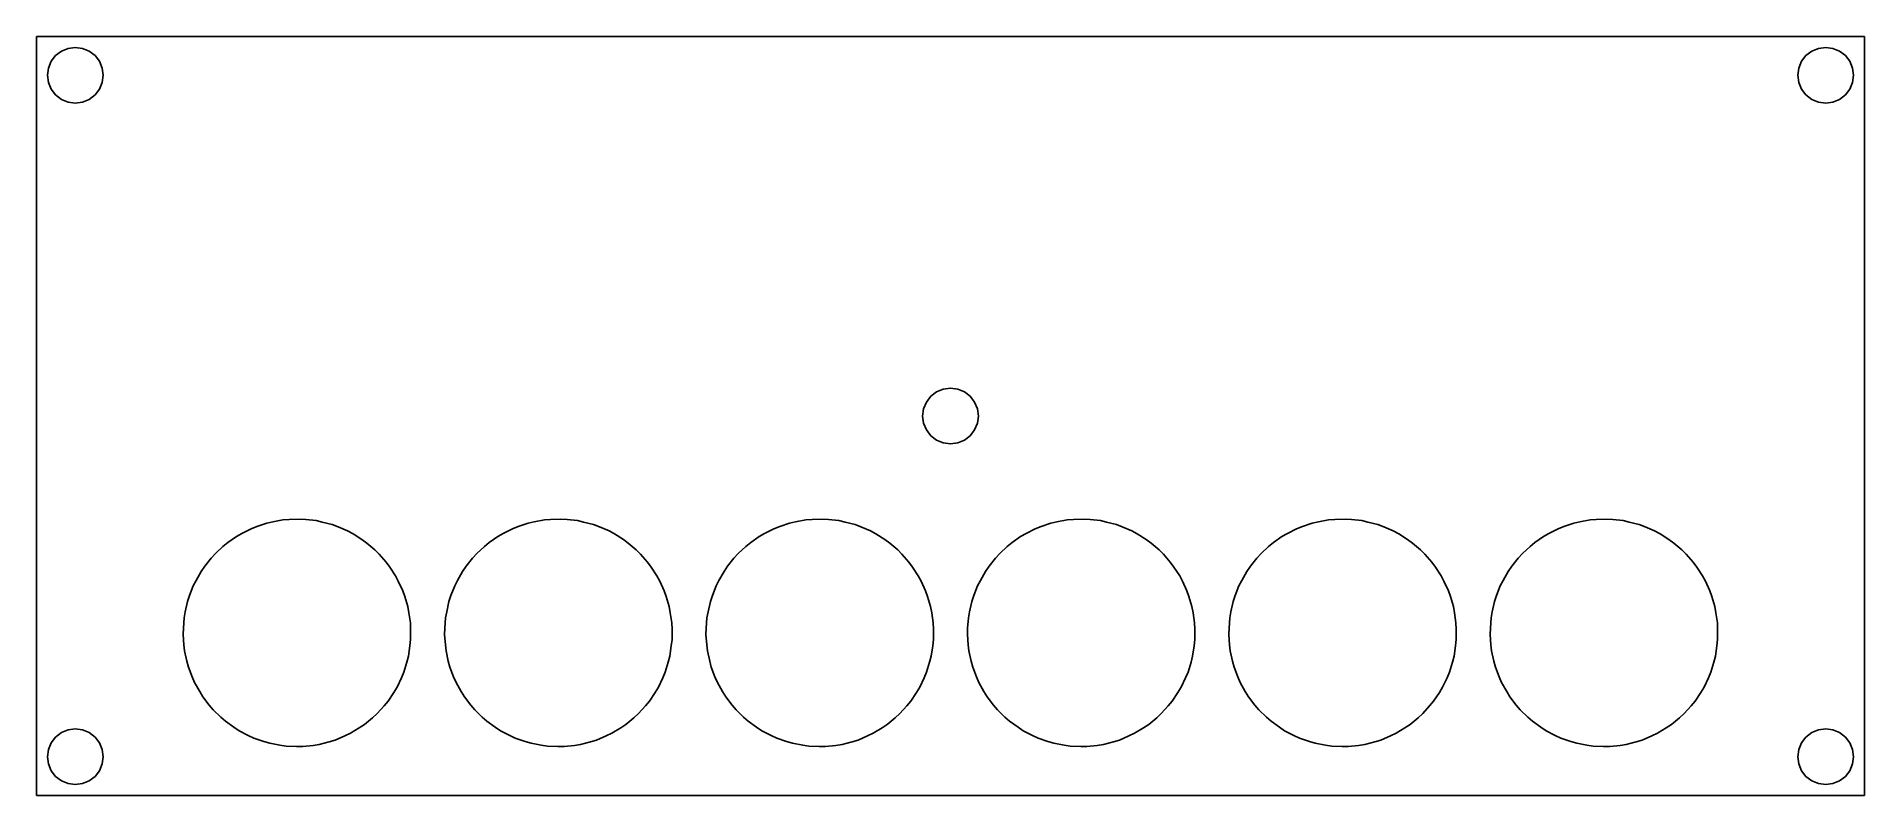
# Model space of a CAD drawing. Header units: metres. Extents: x -59 to 59, y -24 to 24.
import ezdxf

# ---------------------------------------------------------------- set-up
doc = ezdxf.new("R2010")
doc.units = ezdxf.units.M

msp = doc.modelspace()

# ---------------------------------------------------------------- linework, layer by layer
for p, q in [((59, 24.5), (-59, 24.5)), ((-59, 24.5), (-59, -24.5)), ((-57.4, 23.5588), (-56.9659, 23.7387)), ((-56.9659, 23.7387), (-56.5, 23.8)), ((-56.5, 23.8), (-56.0341, 23.7387)), ((-56.0341, 23.7387), (-55.6, 23.5588)), ((55.6, 23.5588), (56.0341, 23.7387)), ((56.0341, 23.7387), (56.5, 23.8)), ((56.5, 23.8), (56.9659, 23.7387)), ((56.9659, 23.7387), (57.4, 23.5588)), ((59, -24.5), (59, 24.5)), ((-58.3, 22), (-58.2387, 22.4659)), ((-58.2387, 22.4659), (-58.0588, 22.9)), ((-58.0588, 22.9), (-57.7728, 23.2728)), ((-57.7728, 23.2728), (-57.4, 23.5588)), ((-55.6, 23.5588), (-55.2272, 23.2728)), ((-55.2272, 23.2728), (-54.9412, 22.9)), ((-54.9412, 22.9), (-54.7613, 22.4659)), ((-54.7613, 22.4659), (-54.7, 22)), ((54.7, 22), (54.7613, 22.4659)), ((54.7613, 22.4659), (54.9412, 22.9)), ((54.9412, 22.9), (55.2272, 23.2728)), ((55.2272, 23.2728), (55.6, 23.5588)), ((57.4, 23.5588), (57.7728, 23.2728)), ((57.7728, 23.2728), (58.0588, 22.9)), ((58.0588, 22.9), (58.2387, 22.4659)), ((58.2387, 22.4659), (58.3, 22)), ((-58.2387, 21.5341), (-58.3, 22)), ((-58.0588, 21.1), (-58.2387, 21.5341)), ((-54.7613, 21.5341), (-54.9412, 21.1)), ((-54.7, 22), (-54.7613, 21.5341)), ((54.7613, 21.5341), (54.7, 22)), ((54.9412, 21.1), (54.7613, 21.5341)), ((58.2387, 21.5341), (58.0588, 21.1)), ((58.3, 22), (58.2387, 21.5341)), ((-57.7728, 20.7272), (-58.0588, 21.1)), ((-57.4, 20.4412), (-57.7728, 20.7272)), ((-56.9659, 20.2613), (-57.4, 20.4412)), ((-56.5, 20.2), (-56.9659, 20.2613)), ((-56.0341, 20.2613), (-56.5, 20.2)), ((-55.6, 20.4412), (-56.0341, 20.2613)), ((-55.2272, 20.7272), (-55.6, 20.4412)), ((-54.9412, 21.1), (-55.2272, 20.7272)), ((55.2272, 20.7272), (54.9412, 21.1)), ((55.6, 20.4412), (55.2272, 20.7272)), ((56.0341, 20.2613), (55.6, 20.4412)), ((56.5, 20.2), (56.0341, 20.2613)), ((56.9659, 20.2613), (56.5, 20.2)), ((57.4, 20.4412), (56.9659, 20.2613)), ((57.7728, 20.7272), (57.4, 20.4412)), ((58.0588, 21.1), (57.7728, 20.7272)), ((-1.55885, 0.9), (-1.27279, 1.27279)), ((-1.27279, 1.27279), (-0.9, 1.55885)), ((-0.9, 1.55885), (-0.46587, 1.73867)), ((-0.46587, 1.73867), (0, 1.8)), ((0, 1.8), (0.46587, 1.73867)), ((0.46587, 1.73867), (0.9, 1.55885)), ((0.9, 1.55885), (1.27279, 1.27279)), ((1.27279, 1.27279), (1.55885, 0.9)), ((-1.8, 0), (-1.73867, 0.46587)), ((-1.73867, -0.46587), (-1.8, 0)), ((-1.73867, 0.46587), (-1.55885, 0.9)), ((1.55885, 0.9), (1.73867, 0.46587)), ((1.73867, 0.46587), (1.8, 0)), ((1.8, 0), (1.73867, -0.46587)), ((-1.55885, -0.9), (-1.73867, -0.46587)), ((-1.27279, -1.27279), (-1.55885, -0.9)), ((1.55885, -0.9), (1.27279, -1.27279)), ((1.73867, -0.46587), (1.55885, -0.9)), ((-0.9, -1.55885), (-1.27279, -1.27279)), ((-0.46587, -1.73867), (-0.9, -1.55885)), ((0, -1.8), (-0.46587, -1.73867)), ((0.46587, -1.73867), (0, -1.8)), ((0.9, -1.55885), (0.46587, -1.73867)), ((1.27279, -1.27279), (0.9, -1.55885)), ((-44.7778, -7.13396), (-44.1432, -6.91745)), ((-44.1432, -6.91745), (-43.7505, -6.82998)), ((-43.7505, -6.82998), (-43.0911, -6.70819)), ((-43.0911, -6.70819), (-42.6898, -6.67882)), ((-42.6898, -6.67882), (-42.0198, -6.65433)), ((-42.0198, -6.65433), (-41.6185, -6.6837)), ((-41.6185, -6.6837), (-40.952, -6.75703)), ((-40.952, -6.75703), (-40.5593, -6.84451)), ((-40.5593, -6.84451), (-39.9106, -7.01411)), ((-39.9106, -7.01411), (-39.5348, -7.15783)), ((-27.9028, -7.13396), (-27.2681, -6.91745)), ((-27.2681, -6.91745), (-26.8755, -6.82998)), ((-26.8755, -6.82998), (-26.2161, -6.70819)), ((-26.2161, -6.70819), (-25.8148, -6.67882)), ((-25.8148, -6.67882), (-25.1448, -6.65433)), ((-25.1448, -6.65433), (-24.7435, -6.6837)), ((-24.7435, -6.6837), (-24.077, -6.75703)), ((-24.077, -6.75703), (-23.6843, -6.84451)), ((-23.6843, -6.84451), (-23.0356, -7.01411)), ((-23.0356, -7.01411), (-22.6598, -7.15783)), ((-11.0278, -7.13396), (-10.3931, -6.91745)), ((-10.3931, -6.91745), (-10.0005, -6.82998)), ((-10.0005, -6.82998), (-9.34108, -6.70819)), ((-9.34108, -6.70819), (-8.93984, -6.67882)), ((-8.93984, -6.67882), (-8.26976, -6.65433)), ((-8.26976, -6.65433), (-7.86851, -6.6837)), ((-7.86851, -6.6837), (-7.202, -6.75703)), ((-7.202, -6.75703), (-6.80931, -6.84451)), ((-6.80931, -6.84451), (-6.16059, -7.01411)), ((-6.16059, -7.01411), (-5.78482, -7.15783)), ((5.84723, -7.13396), (6.48185, -6.91745)), ((6.48185, -6.91745), (6.87454, -6.82998)), ((6.87454, -6.82998), (7.53392, -6.70819)), ((7.53392, -6.70819), (7.93516, -6.67882)), ((7.93516, -6.67882), (8.60524, -6.65433)), ((8.60524, -6.65433), (9.00649, -6.6837)), ((9.00649, -6.6837), (9.67299, -6.75703)), ((9.67299, -6.75703), (10.0657, -6.84451)), ((10.0657, -6.84451), (10.7144, -7.01411)), ((10.7144, -7.01411), (11.0902, -7.15783)), ((22.7222, -7.13396), (23.3569, -6.91745)), ((23.3569, -6.91745), (23.7495, -6.82998)), ((23.7495, -6.82998), (24.4089, -6.70819)), ((24.4089, -6.70819), (24.8102, -6.67882)), ((24.8102, -6.67882), (25.4802, -6.65433)), ((25.4802, -6.65433), (25.8815, -6.6837)), ((25.8815, -6.6837), (26.548, -6.75703)), ((26.548, -6.75703), (26.9407, -6.84451)), ((26.9407, -6.84451), (27.5894, -7.01411)), ((27.5894, -7.01411), (27.9652, -7.15783)), ((39.5972, -7.13396), (40.2318, -6.91745)), ((40.2318, -6.91745), (40.6245, -6.82998)), ((40.6245, -6.82998), (41.2839, -6.70819)), ((41.2839, -6.70819), (41.6852, -6.67882)), ((41.6852, -6.67882), (42.3552, -6.65433)), ((42.3552, -6.65433), (42.7565, -6.6837)), ((42.7565, -6.6837), (43.423, -6.75703)), ((43.423, -6.75703), (43.8157, -6.84451)), ((43.8157, -6.84451), (44.4644, -7.01411)), ((44.4644, -7.01411), (44.8402, -7.15783)), ((-46.9645, -8.41721), (-46.646, -8.17132)), ((-46.646, -8.17132), (-46.1007, -7.78117)), ((-46.1007, -7.78117), (-45.7499, -7.58427)), ((-45.7499, -7.58427), (-45.1535, -7.27768)), ((-45.1535, -7.27768), (-44.7778, -7.13396)), ((-39.5348, -7.15783), (-38.9177, -7.42008)), ((-38.9177, -7.42008), (-38.5669, -7.61698)), ((-38.5669, -7.61698), (-37.9945, -7.96628)), ((-37.9945, -7.96628), (-37.6761, -8.21217)), ((-37.6761, -8.21217), (-37.1607, -8.64109)), ((-30.0895, -8.41721), (-29.771, -8.17132)), ((-29.771, -8.17132), (-29.2257, -7.78117)), ((-29.2257, -7.78117), (-28.8749, -7.58427)), ((-28.8749, -7.58427), (-28.2785, -7.27768)), ((-28.2785, -7.27768), (-27.9028, -7.13396)), ((-22.6598, -7.15783), (-22.0427, -7.42008)), ((-22.0427, -7.42008), (-21.6919, -7.61698)), ((-21.6919, -7.61698), (-21.1195, -7.96628)), ((-21.1195, -7.96628), (-20.8011, -8.21217)), ((-20.8011, -8.21217), (-20.2857, -8.64109)), ((-13.2145, -8.41721), (-12.896, -8.17132)), ((-12.896, -8.17132), (-12.3507, -7.78117)), ((-12.3507, -7.78117), (-11.9999, -7.58427)), ((-11.9999, -7.58427), (-11.4035, -7.27768)), ((-11.4035, -7.27768), (-11.0278, -7.13396)), ((-5.78482, -7.15783), (-5.1677, -7.42008)), ((-5.1677, -7.42008), (-4.81686, -7.61698)), ((-4.81686, -7.61698), (-4.2445, -7.96628)), ((-4.2445, -7.96628), (-3.92606, -8.21217)), ((-3.92606, -8.21217), (-3.41066, -8.64109)), ((3.66053, -8.41721), (3.97896, -8.17132)), ((3.97896, -8.17132), (4.52429, -7.78117)), ((4.52429, -7.78117), (4.87513, -7.58427)), ((4.87513, -7.58427), (5.47146, -7.27768)), ((5.47146, -7.27768), (5.84723, -7.13396)), ((11.0902, -7.15783), (11.7073, -7.42008)), ((11.7073, -7.42008), (12.0581, -7.61698)), ((12.0581, -7.61698), (12.6305, -7.96628)), ((12.6305, -7.96628), (12.9489, -8.21217)), ((12.9489, -8.21217), (13.4643, -8.64109)), ((20.5355, -8.41721), (20.854, -8.17132)), ((20.854, -8.17132), (21.3993, -7.78117)), ((21.3993, -7.78117), (21.7501, -7.58427)), ((21.7501, -7.58427), (22.3465, -7.27768)), ((22.3465, -7.27768), (22.7222, -7.13396)), ((27.9652, -7.15783), (28.5823, -7.42008)), ((28.5823, -7.42008), (28.9331, -7.61698)), ((28.9331, -7.61698), (29.5055, -7.96628)), ((29.5055, -7.96628), (29.8239, -8.21217)), ((29.8239, -8.21217), (30.3393, -8.64109)), ((37.4105, -8.41721), (37.729, -8.17132)), ((37.729, -8.17132), (38.2743, -7.78117)), ((38.2743, -7.78117), (38.6251, -7.58427)), ((38.6251, -7.58427), (39.2215, -7.27768)), ((39.2215, -7.27768), (39.5972, -7.13396)), ((44.8402, -7.15783), (45.4573, -7.42008)), ((45.4573, -7.42008), (45.8081, -7.61698)), ((45.8081, -7.61698), (46.3805, -7.96628)), ((46.3805, -7.96628), (46.6989, -8.21217)), ((46.6989, -8.21217), (47.2143, -8.64109)), ((-48.1362, -9.70296), (-47.7264, -9.17224)), ((-47.7264, -9.17224), (-47.4472, -8.88261)), ((-47.4472, -8.88261), (-46.9645, -8.41721)), ((-37.1607, -8.64109), (-36.8814, -8.93072)), ((-36.8814, -8.93072), (-36.434, -9.43011)), ((-36.434, -9.43011), (-36.1999, -9.75731)), ((-31.2612, -9.70296), (-30.8514, -9.17224)), ((-30.8514, -9.17224), (-30.5722, -8.88261)), ((-30.5722, -8.88261), (-30.0895, -8.41721)), ((-20.2857, -8.64109), (-20.0064, -8.93072)), ((-20.0064, -8.93072), (-19.559, -9.43011)), ((-19.559, -9.43011), (-19.3249, -9.75731)), ((-14.3862, -9.70296), (-13.9764, -9.17224)), ((-13.9764, -9.17224), (-13.6972, -8.88261)), ((-13.6972, -8.88261), (-13.2145, -8.41721)), ((-3.41066, -8.64109), (-3.13143, -8.93072)), ((-3.13143, -8.93072), (-2.68397, -9.43011)), ((-2.68397, -9.43011), (-2.44988, -9.75731)), ((2.48876, -9.70296), (2.89857, -9.17224)), ((2.89857, -9.17224), (3.17781, -8.88261)), ((3.17781, -8.88261), (3.66053, -8.41721)), ((13.4643, -8.64109), (13.7436, -8.93072)), ((13.7436, -8.93072), (14.191, -9.43011)), ((14.191, -9.43011), (14.4251, -9.75731)), ((19.3638, -9.70296), (19.7736, -9.17224)), ((19.7736, -9.17224), (20.0528, -8.88261)), ((20.0528, -8.88261), (20.5355, -8.41721)), ((30.3393, -8.64109), (30.6186, -8.93072)), ((30.6186, -8.93072), (31.066, -9.43011)), ((31.066, -9.43011), (31.3001, -9.75731)), ((36.2388, -9.70296), (36.6486, -9.17224)), ((36.6486, -9.17224), (36.9278, -8.88261)), ((36.9278, -8.88261), (37.4105, -8.41721)), ((47.2143, -8.64109), (47.4936, -8.93072)), ((47.4936, -8.93072), (47.941, -9.43011)), ((47.941, -9.43011), (48.1751, -9.75731)), ((-48.8825, -10.9727), (-48.6985, -10.6149)), ((-48.6985, -10.6149), (-48.3703, -10.0302)), ((-48.3703, -10.0302), (-48.1362, -9.70296)), ((-36.1999, -9.75731), (-35.8299, -10.3165)), ((-35.8299, -10.3165), (-35.6459, -10.6743)), ((-32.0075, -10.9727), (-31.8235, -10.6149)), ((-31.8235, -10.6149), (-31.4953, -10.0302)), ((-31.4953, -10.0302), (-31.2612, -9.70296)), ((-19.3249, -9.75731), (-18.9549, -10.3165)), ((-18.9549, -10.3165), (-18.7709, -10.6743)), ((-15.1325, -10.9727), (-14.9485, -10.6149)), ((-14.9485, -10.6149), (-14.6203, -10.0302)), ((-14.6203, -10.0302), (-14.3862, -9.70296)), ((-2.44988, -9.75731), (-2.0799, -10.3165)), ((-2.0799, -10.3165), (-1.89594, -10.6743)), ((1.74255, -10.9727), (1.9265, -10.6149)), ((1.9265, -10.6149), (2.25467, -10.0302)), ((2.25467, -10.0302), (2.48876, -9.70296)), ((14.4251, -9.75731), (14.7951, -10.3165)), ((14.7951, -10.3165), (14.9791, -10.6743)), ((18.6175, -10.9727), (18.8015, -10.6149)), ((18.8015, -10.6149), (19.1297, -10.0302)), ((19.1297, -10.0302), (19.3638, -9.70296)), ((31.3001, -9.75731), (31.6701, -10.3165)), ((31.6701, -10.3165), (31.8541, -10.6743)), ((35.4925, -10.9727), (35.6765, -10.6149)), ((35.6765, -10.6149), (36.0047, -10.0302)), ((36.0047, -10.0302), (36.2388, -9.70296)), ((48.1751, -9.75731), (48.5451, -10.3165)), ((48.5451, -10.3165), (48.7291, -10.6743)), ((-49.2519, -11.9797), (-49.122, -11.599)), ((-49.122, -11.599), (-48.8825, -10.9727)), ((-35.6459, -10.6743), (-35.3613, -11.2815)), ((-35.3613, -11.2815), (-35.2314, -11.6622)), ((-35.2314, -11.6622), (-35.0383, -12.3043)), ((-32.3769, -11.9797), (-32.247, -11.599)), ((-32.247, -11.599), (-32.0075, -10.9727)), ((-18.7709, -10.6743), (-18.4863, -11.2815)), ((-18.4863, -11.2815), (-18.3564, -11.6622)), ((-18.3564, -11.6622), (-18.1633, -12.3043)), ((-15.5019, -11.9797), (-15.372, -11.599)), ((-15.372, -11.599), (-15.1325, -10.9727)), ((-1.89594, -10.6743), (-1.61133, -11.2815)), ((-1.61133, -11.2815), (-1.48143, -11.6622)), ((-1.48143, -11.6622), (-1.28826, -12.3043)), ((1.37311, -11.9797), (1.50301, -11.599)), ((1.50301, -11.599), (1.74255, -10.9727)), ((14.9791, -10.6743), (15.2637, -11.2815)), ((15.2637, -11.2815), (15.3936, -11.6622)), ((15.3936, -11.6622), (15.5867, -12.3043)), ((18.2481, -11.9797), (18.378, -11.599)), ((18.378, -11.599), (18.6175, -10.9727)), ((31.8541, -10.6743), (32.1387, -11.2815)), ((32.1387, -11.2815), (32.2686, -11.6622)), ((32.2686, -11.6622), (32.4617, -12.3043)), ((35.1231, -11.9797), (35.253, -11.599)), ((35.253, -11.599), (35.4925, -10.9727)), ((48.7291, -10.6743), (49.0137, -11.2815)), ((49.0137, -11.2815), (49.1436, -11.6622)), ((49.1436, -11.6622), (49.3367, -12.3043)), ((-49.4708, -13.0299), (-49.3977, -12.6342)), ((-49.3977, -12.6342), (-49.2519, -11.9797)), ((-35.0383, -12.3043), (-34.9652, -12.6999)), ((-34.9652, -12.6999), (-34.8675, -13.3633)), ((-32.5958, -13.0299), (-32.5227, -12.6342)), ((-32.5227, -12.6342), (-32.3769, -11.9797)), ((-18.1633, -12.3043), (-18.0902, -12.6999)), ((-18.0902, -12.6999), (-17.9926, -13.3633)), ((-15.7208, -13.0299), (-15.6477, -12.6342)), ((-15.6477, -12.6342), (-15.5019, -11.9797)), ((-1.28826, -12.3043), (-1.21518, -12.6999)), ((-1.21518, -12.6999), (-1.11755, -13.3633)), ((1.15424, -13.0299), (1.22732, -12.6342)), ((1.22732, -12.6342), (1.37311, -11.9797)), ((15.5867, -12.3043), (15.6598, -12.6999)), ((15.6598, -12.6999), (15.7575, -13.3633)), ((18.0292, -13.0299), (18.1023, -12.6342)), ((18.1023, -12.6342), (18.2481, -11.9797)), ((32.4617, -12.3043), (32.5348, -12.6999)), ((32.5348, -12.6999), (32.6325, -13.3633)), ((34.9042, -13.0299), (34.9773, -12.6342)), ((34.9773, -12.6342), (35.1231, -11.9797)), ((49.3367, -12.3043), (49.4098, -12.6999)), ((49.4098, -12.6999), (49.5075, -13.3633)), ((-49.5344, -14.1006), (-49.5197, -13.6986)), ((-49.4855, -14.7694), (-49.5344, -14.1006)), ((-49.5197, -13.6986), (-49.4708, -13.0299)), ((-34.8675, -13.3633), (-34.8529, -13.7654)), ((-34.8529, -13.7654), (-34.8529, -14.4359)), ((-32.6594, -14.1006), (-32.6447, -13.6986)), ((-32.6105, -14.7694), (-32.6594, -14.1006)), ((-32.6447, -13.6986), (-32.5958, -13.0299)), ((-17.9926, -13.3633), (-17.9779, -13.7654)), ((-17.9779, -13.7654), (-17.9779, -14.4359)), ((-15.7844, -14.1006), (-15.7697, -13.6986)), ((-15.7355, -14.7694), (-15.7844, -14.1006)), ((-15.7697, -13.6986), (-15.7208, -13.0299)), ((-1.11755, -13.3633), (-1.10286, -13.7654)), ((-1.10286, -13.7654), (-1.10286, -14.4359)), ((1.0906, -14.1006), (1.1053, -13.6986)), ((1.13955, -14.7694), (1.0906, -14.1006)), ((1.1053, -13.6986), (1.15424, -13.0299)), ((15.7575, -13.3633), (15.7721, -13.7654)), ((15.7721, -13.7654), (15.7721, -14.4359)), ((17.9656, -14.1006), (17.9803, -13.6986)), ((18.0145, -14.7694), (17.9656, -14.1006)), ((17.9803, -13.6986), (18.0292, -13.0299)), ((32.6325, -13.3633), (32.6471, -13.7654)), ((32.6471, -13.7654), (32.6471, -14.4359)), ((34.8406, -14.1006), (34.8553, -13.6986)), ((34.8895, -14.7694), (34.8406, -14.1006)), ((34.8553, -13.6986), (34.9042, -13.0299)), ((49.5075, -13.3633), (49.5221, -13.7654)), ((49.5221, -13.7654), (49.5221, -14.4359)), ((-49.4415, -15.1693), (-49.4855, -14.7694)), ((-49.2957, -15.8238), (-49.4415, -15.1693)), ((-34.8969, -14.8358), (-34.9945, -15.4992)), ((-34.8529, -14.4359), (-34.8969, -14.8358)), ((-32.5665, -15.1693), (-32.6105, -14.7694)), ((-32.4207, -15.8238), (-32.5665, -15.1693)), ((-18.0219, -14.8358), (-18.1195, -15.4992)), ((-17.9779, -14.4359), (-18.0219, -14.8358)), ((-15.6914, -15.1693), (-15.7355, -14.7694)), ((-15.5457, -15.8238), (-15.6914, -15.1693)), ((-1.14686, -14.8358), (-1.24449, -15.4992)), ((-1.10286, -14.4359), (-1.14686, -14.8358)), ((1.18355, -15.1693), (1.13955, -14.7694)), ((1.32934, -15.8238), (1.18355, -15.1693)), ((15.7281, -14.8358), (15.6305, -15.4992)), ((15.7721, -14.4359), (15.7281, -14.8358)), ((18.0586, -15.1693), (18.0145, -14.7694)), ((18.2043, -15.8238), (18.0586, -15.1693)), ((32.6031, -14.8358), (32.5055, -15.4992)), ((32.6471, -14.4359), (32.6031, -14.8358)), ((34.9335, -15.1693), (34.8895, -14.7694)), ((35.0793, -15.8238), (34.9335, -15.1693)), ((49.4781, -14.8358), (49.3805, -15.4992)), ((49.5221, -14.4359), (49.4781, -14.8358)), ((-49.1939, -16.213), (-49.2957, -15.8238)), ((-48.9544, -16.8393), (-49.1939, -16.213)), ((-35.0962, -15.8884), (-35.2894, -16.5305)), ((-34.9945, -15.4992), (-35.0962, -15.8884)), ((-32.3189, -16.213), (-32.4207, -15.8238)), ((-32.0794, -16.8393), (-32.3189, -16.213)), ((-18.2212, -15.8884), (-18.4144, -16.5305)), ((-18.1195, -15.4992), (-18.2212, -15.8884)), ((-15.4439, -16.213), (-15.5457, -15.8238)), ((-15.2044, -16.8393), (-15.4439, -16.213)), ((-1.34625, -15.8884), (-1.53943, -16.5305)), ((-1.24449, -15.4992), (-1.34625, -15.8884)), ((1.4311, -16.213), (1.32934, -15.8238)), ((1.67064, -16.8393), (1.4311, -16.213)), ((15.5288, -15.8884), (15.3356, -16.5305)), ((15.6305, -15.4992), (15.5288, -15.8884)), ((18.3061, -16.213), (18.2043, -15.8238)), ((18.5456, -16.8393), (18.3061, -16.213)), ((32.4038, -15.8884), (32.2106, -16.5305)), ((32.5055, -15.4992), (32.4038, -15.8884)), ((35.1811, -16.213), (35.0793, -15.8238)), ((35.4206, -16.8393), (35.1811, -16.213)), ((49.2788, -15.8884), (49.0856, -16.5305)), ((49.3805, -15.4992), (49.2788, -15.8884)), ((-48.797, -17.2096), (-48.9544, -16.8393)), ((-48.4688, -17.7943), (-48.797, -17.2096)), ((-35.7314, -17.5079), (-35.941, -17.8513)), ((-35.4468, -16.9008), (-35.7314, -17.5079)), ((-35.2894, -16.5305), (-35.4468, -16.9008)), ((-31.922, -17.2096), (-32.0794, -16.8393)), ((-31.5938, -17.7943), (-31.922, -17.2096)), ((-18.8564, -17.5079), (-19.066, -17.8513)), ((-18.5718, -16.9008), (-18.8564, -17.5079)), ((-18.4144, -16.5305), (-18.5718, -16.9008)), ((-15.047, -17.2096), (-15.2044, -16.8393)), ((-14.7188, -17.7943), (-15.047, -17.2096)), ((-1.98138, -17.5079), (-2.19097, -17.8513)), ((-1.69677, -16.9008), (-1.98138, -17.5079)), ((-1.53943, -16.5305), (-1.69677, -16.9008)), ((1.82799, -17.2096), (1.67064, -16.8393)), ((2.15615, -17.7943), (1.82799, -17.2096)), ((14.8936, -17.5079), (14.684, -17.8513)), ((15.1782, -16.9008), (14.8936, -17.5079)), ((15.3356, -16.5305), (15.1782, -16.9008)), ((18.703, -17.2096), (18.5456, -16.8393)), ((19.0312, -17.7943), (18.703, -17.2096)), ((31.7686, -17.5079), (31.559, -17.8513)), ((32.0532, -16.9008), (31.7686, -17.5079)), ((32.2106, -16.5305), (32.0532, -16.9008)), ((35.578, -17.2096), (35.4206, -16.8393)), ((35.9062, -17.7943), (35.578, -17.2096)), ((48.6436, -17.5079), (48.434, -17.8513)), ((48.9282, -16.9008), (48.6436, -17.5079)), ((49.0856, -16.5305), (48.9282, -16.9008)), ((-48.2593, -18.1377), (-48.4688, -17.7943)), ((-47.8495, -18.6684), (-48.2593, -18.1377)), ((-47.5921, -18.9777), (-47.8495, -18.6684)), ((-36.5683, -18.7198), (-37.0158, -19.2192)), ((-36.3109, -18.4106), (-36.5683, -18.7198)), ((-35.941, -17.8513), (-36.3109, -18.4106)), ((-31.3843, -18.1377), (-31.5938, -17.7943)), ((-30.9745, -18.6684), (-31.3843, -18.1377)), ((-30.7171, -18.9777), (-30.9745, -18.6684)), ((-19.6933, -18.7198), (-20.1408, -19.2192)), ((-19.4359, -18.4106), (-19.6933, -18.7198)), ((-19.066, -17.8513), (-19.4359, -18.4106)), ((-14.5093, -18.1377), (-14.7188, -17.7943)), ((-14.0995, -18.6684), (-14.5093, -18.1377)), ((-13.8421, -18.9777), (-14.0995, -18.6684)), ((-2.8183, -18.7198), (-3.26575, -19.2192)), ((-2.56094, -18.4106), (-2.8183, -18.7198)), ((-2.19097, -17.8513), (-2.56094, -18.4106)), ((2.36574, -18.1377), (2.15615, -17.7943)), ((2.77555, -18.6684), (2.36574, -18.1377)), ((3.0329, -18.9777), (2.77555, -18.6684)), ((14.0567, -18.7198), (13.6092, -19.2192)), ((14.3141, -18.4106), (14.0567, -18.7198)), ((14.684, -17.8513), (14.3141, -18.4106)), ((19.2407, -18.1377), (19.0312, -17.7943)), ((19.6505, -18.6684), (19.2407, -18.1377)), ((19.9079, -18.9777), (19.6505, -18.6684)), ((30.9317, -18.7198), (30.4842, -19.2192)), ((31.1891, -18.4106), (30.9317, -18.7198)), ((31.559, -17.8513), (31.1891, -18.4106)), ((36.1157, -18.1377), (35.9062, -17.7943)), ((36.5255, -18.6684), (36.1157, -18.1377)), ((36.7829, -18.9777), (36.5255, -18.6684)), ((47.8067, -18.7198), (47.3592, -19.2192)), ((48.0641, -18.4106), (47.8067, -18.7198)), ((48.434, -17.8513), (48.0641, -18.4106)), ((-47.1094, -19.4431), (-47.5921, -18.9777)), ((-46.8097, -19.7116), (-47.1094, -19.4431)), ((-46.2644, -20.1017), (-46.8097, -19.7116)), ((-37.8308, -19.9166), (-38.1663, -20.1386)), ((-37.3154, -19.4877), (-37.8308, -19.9166)), ((-37.0158, -19.2192), (-37.3154, -19.4877)), ((-30.2344, -19.4431), (-30.7171, -18.9777)), ((-29.9347, -19.7116), (-30.2344, -19.4431)), ((-29.3894, -20.1017), (-29.9347, -19.7116)), ((-20.9558, -19.9166), (-21.2913, -20.1386)), ((-20.4404, -19.4877), (-20.9558, -19.9166)), ((-20.1408, -19.2192), (-20.4404, -19.4877)), ((-13.3594, -19.4431), (-13.8421, -18.9777)), ((-13.0598, -19.7116), (-13.3594, -19.4431)), ((-12.5144, -20.1017), (-13.0598, -19.7116)), ((-4.08079, -19.9166), (-4.41632, -20.1386)), ((-3.56539, -19.4877), (-4.08079, -19.9166)), ((-3.26575, -19.2192), (-3.56539, -19.4877)), ((3.51562, -19.4431), (3.0329, -18.9777)), ((3.81525, -19.7116), (3.51562, -19.4431)), ((4.36058, -20.1017), (3.81525, -19.7116)), ((12.7942, -19.9166), (12.4587, -20.1386)), ((13.3096, -19.4877), (12.7942, -19.9166)), ((13.6092, -19.2192), (13.3096, -19.4877)), ((20.3906, -19.4431), (19.9079, -18.9777)), ((20.6903, -19.7116), (20.3906, -19.4431)), ((21.2356, -20.1017), (20.6903, -19.7116)), ((29.6692, -19.9166), (29.3337, -20.1386)), ((30.1846, -19.4877), (29.6692, -19.9166)), ((30.4842, -19.2192), (30.1846, -19.4877)), ((37.2656, -19.4431), (36.7829, -18.9777)), ((37.5653, -19.7116), (37.2656, -19.4431)), ((38.1106, -20.1017), (37.5653, -19.7116)), ((46.5442, -19.9166), (46.2087, -20.1386)), ((47.0596, -19.4877), (46.5442, -19.9166)), ((47.3592, -19.2192), (47.0596, -19.4877)), ((-58.2387, -21.5341), (-58.0588, -21.1)), ((-58.0588, -21.1), (-57.7728, -20.7272)), ((-57.7728, -20.7272), (-57.4, -20.4412)), ((-57.4, -20.4412), (-56.9659, -20.2613)), ((-56.9659, -20.2613), (-56.5, -20.2)), ((-56.5, -20.2), (-56.0341, -20.2613)), ((-56.0341, -20.2613), (-55.6, -20.4412)), ((-55.6, -20.4412), (-55.2272, -20.7272)), ((-55.2272, -20.7272), (-54.9412, -21.1)), ((-54.9412, -21.1), (-54.7613, -21.5341)), ((-45.9289, -20.3237), (-46.2644, -20.1017)), ((-45.3326, -20.6303), (-45.9289, -20.3237)), ((-44.9683, -20.8011), (-45.3326, -20.6303)), ((-44.3337, -21.0176), (-44.9683, -20.8011)), ((-43.9484, -21.1335), (-44.3337, -21.0176)), ((-43.289, -21.2553), (-43.9484, -21.1335)), ((-40.7541, -21.2064), (-41.1521, -21.265)), ((-40.1053, -21.0368), (-40.7541, -21.2064)), ((-39.7201, -20.9209), (-40.1053, -21.0368)), ((-39.103, -20.6587), (-39.7201, -20.9209)), ((-38.7387, -20.4879), (-39.103, -20.6587)), ((-38.1663, -20.1386), (-38.7387, -20.4879)), ((-29.0539, -20.3237), (-29.3894, -20.1017)), ((-28.4576, -20.6303), (-29.0539, -20.3237)), ((-28.0933, -20.8011), (-28.4576, -20.6303)), ((-27.4587, -21.0176), (-28.0933, -20.8011)), ((-27.0734, -21.1335), (-27.4587, -21.0176)), ((-26.414, -21.2553), (-27.0734, -21.1335)), ((-23.8791, -21.2064), (-24.2771, -21.265)), ((-23.2303, -21.0368), (-23.8791, -21.2064)), ((-22.8451, -20.9209), (-23.2303, -21.0368)), ((-22.228, -20.6587), (-22.8451, -20.9209)), ((-21.8637, -20.4879), (-22.228, -20.6587)), ((-21.2913, -20.1386), (-21.8637, -20.4879)), ((-12.1789, -20.3237), (-12.5144, -20.1017)), ((-11.5826, -20.6303), (-12.1789, -20.3237)), ((-11.2183, -20.8011), (-11.5826, -20.6303)), ((-10.5837, -21.0176), (-11.2183, -20.8011)), ((-10.1984, -21.1335), (-10.5837, -21.0176)), ((-9.53903, -21.2553), (-10.1984, -21.1335)), ((-7.00406, -21.2064), (-7.40209, -21.265)), ((-6.35533, -21.0368), (-7.00406, -21.2064)), ((-5.97008, -20.9209), (-6.35533, -21.0368)), ((-5.35296, -20.6587), (-5.97008, -20.9209)), ((-4.98868, -20.4879), (-5.35296, -20.6587)), ((-4.41632, -20.1386), (-4.98868, -20.4879)), ((4.69612, -20.3237), (4.36058, -20.1017)), ((5.29245, -20.6303), (4.69612, -20.3237)), ((5.65672, -20.8011), (5.29245, -20.6303)), ((6.29134, -21.0176), (5.65672, -20.8011)), ((6.6766, -21.1335), (6.29134, -21.0176)), ((7.33597, -21.2553), (6.6766, -21.1335)), ((9.87094, -21.2064), (9.47291, -21.265)), ((10.5197, -21.0368), (9.87094, -21.2064)), ((10.9049, -20.9209), (10.5197, -21.0368)), ((11.522, -20.6587), (10.9049, -20.9209)), ((11.8863, -20.4879), (11.522, -20.6587)), ((12.4587, -20.1386), (11.8863, -20.4879)), ((21.5711, -20.3237), (21.2356, -20.1017)), ((22.1674, -20.6303), (21.5711, -20.3237)), ((22.5317, -20.8011), (22.1674, -20.6303)), ((23.1663, -21.0176), (22.5317, -20.8011)), ((23.5516, -21.1335), (23.1663, -21.0176)), ((24.211, -21.2553), (23.5516, -21.1335)), ((26.7459, -21.2064), (26.3479, -21.265)), ((27.3947, -21.0368), (26.7459, -21.2064)), ((27.7799, -20.9209), (27.3947, -21.0368)), ((28.397, -20.6587), (27.7799, -20.9209)), ((28.7613, -20.4879), (28.397, -20.6587)), ((29.3337, -20.1386), (28.7613, -20.4879)), ((38.4461, -20.3237), (38.1106, -20.1017)), ((39.0424, -20.6303), (38.4461, -20.3237)), ((39.4067, -20.8011), (39.0424, -20.6303)), ((40.0413, -21.0176), (39.4067, -20.8011)), ((40.4266, -21.1335), (40.0413, -21.0176)), ((41.086, -21.2553), (40.4266, -21.1335)), ((43.6209, -21.2064), (43.2229, -21.265)), ((44.2697, -21.0368), (43.6209, -21.2064)), ((44.6549, -20.9209), (44.2697, -21.0368)), ((45.272, -20.6587), (44.6549, -20.9209)), ((45.6363, -20.4879), (45.272, -20.6587)), ((46.2087, -20.1386), (45.6363, -20.4879)), ((54.7613, -21.5341), (54.9412, -21.1)), ((54.9412, -21.1), (55.2272, -20.7272)), ((55.2272, -20.7272), (55.6, -20.4412)), ((55.6, -20.4412), (56.0341, -20.2613)), ((56.0341, -20.2613), (56.5, -20.2)), ((56.5, -20.2), (56.9659, -20.2613)), ((56.9659, -20.2613), (57.4, -20.4412)), ((57.4, -20.4412), (57.7728, -20.7272)), ((57.7728, -20.7272), (58.0588, -21.1)), ((58.0588, -21.1), (58.2387, -21.5341)), ((-58.3, -22), (-58.2387, -21.5341)), ((-58.2387, -22.4659), (-58.3, -22)), ((-54.7613, -21.5341), (-54.7, -22)), ((-54.7, -22), (-54.7613, -22.4659)), ((-42.891, -21.3138), (-43.289, -21.2553)), ((-42.2209, -21.3383), (-42.891, -21.3138)), ((-41.8186, -21.3383), (-42.2209, -21.3383)), ((-41.1521, -21.265), (-41.8186, -21.3383)), ((-26.016, -21.3138), (-26.414, -21.2553)), ((-25.3459, -21.3383), (-26.016, -21.3138)), ((-24.9436, -21.3383), (-25.3459, -21.3383)), ((-24.2771, -21.265), (-24.9436, -21.3383)), ((-9.141, -21.3138), (-9.53903, -21.2553)), ((-8.47091, -21.3383), (-9.141, -21.3138)), ((-8.0686, -21.3383), (-8.47091, -21.3383)), ((-7.40209, -21.265), (-8.0686, -21.3383)), ((7.734, -21.3138), (7.33597, -21.2553)), ((8.40409, -21.3383), (7.734, -21.3138)), ((8.8064, -21.3383), (8.40409, -21.3383)), ((9.47291, -21.265), (8.8064, -21.3383)), ((24.609, -21.3138), (24.211, -21.2553)), ((25.2791, -21.3383), (24.609, -21.3138)), ((25.6814, -21.3383), (25.2791, -21.3383)), ((26.3479, -21.265), (25.6814, -21.3383)), ((41.484, -21.3138), (41.086, -21.2553)), ((42.1541, -21.3383), (41.484, -21.3138)), ((42.5564, -21.3383), (42.1541, -21.3383)), ((43.2229, -21.265), (42.5564, -21.3383)), ((54.7, -22), (54.7613, -21.5341)), ((54.7613, -22.4659), (54.7, -22)), ((58.2387, -21.5341), (58.3, -22)), ((58.3, -22), (58.2387, -22.4659)), ((-58.0588, -22.9), (-58.2387, -22.4659)), ((-57.7728, -23.2728), (-58.0588, -22.9)), ((-57.4, -23.5588), (-57.7728, -23.2728)), ((-56.9659, -23.7387), (-57.4, -23.5588)), ((-55.6, -23.5588), (-56.0341, -23.7387)), ((-55.2272, -23.2728), (-55.6, -23.5588)), ((-54.9412, -22.9), (-55.2272, -23.2728)), ((-54.7613, -22.4659), (-54.9412, -22.9)), ((54.9412, -22.9), (54.7613, -22.4659)), ((55.2272, -23.2728), (54.9412, -22.9)), ((55.6, -23.5588), (55.2272, -23.2728)), ((56.0341, -23.7387), (55.6, -23.5588)), ((57.4, -23.5588), (56.9659, -23.7387)), ((57.7728, -23.2728), (57.4, -23.5588)), ((58.0588, -22.9), (57.7728, -23.2728)), ((58.2387, -22.4659), (58.0588, -22.9)), ((-59, -24.5), (59, -24.5)), ((-56.5, -23.8), (-56.9659, -23.7387)), ((-56.0341, -23.7387), (-56.5, -23.8)), ((56.5, -23.8), (56.0341, -23.7387)), ((56.9659, -23.7387), (56.5, -23.8))]:
    msp.add_line(p, q)

doc.saveas('drawing.dxf')
